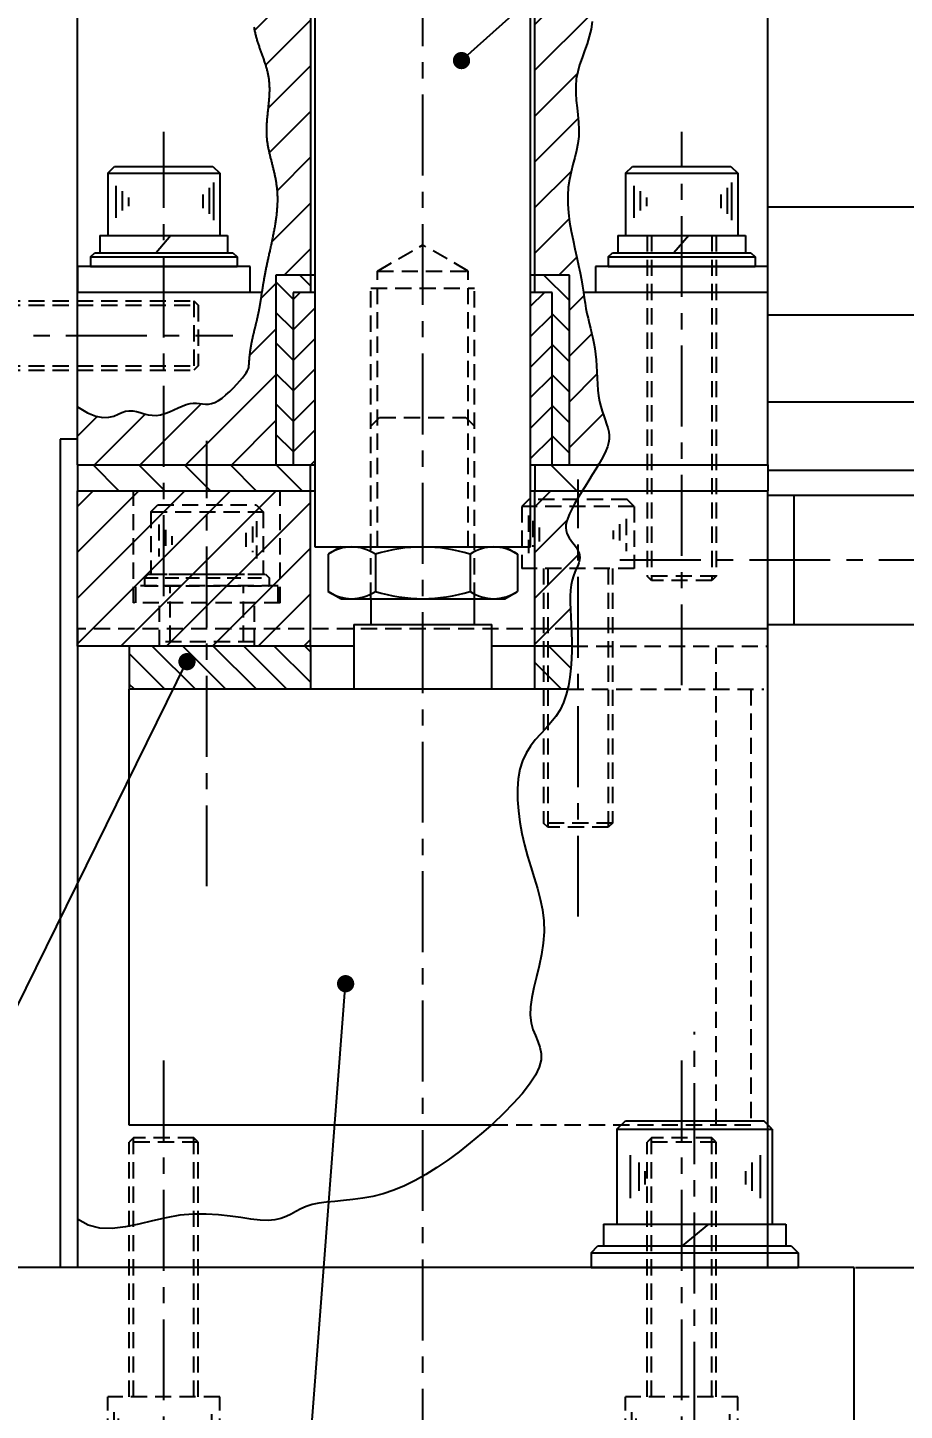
# Model space of a CAD drawing. Extents: x -13768 to 18086, y -10615 to 1188.
# Drawn here: x 332.4 to 433.9, y -848.3 to -688.1 of the extents above; entities that cross this region are included whole.
import ezdxf

# ---------------------------------------------------------------- set-up
doc = ezdxf.new("R2010")
doc.units = 0
doc.header["$LTSCALE"] = 7.5
doc.header["$MEASUREMENT"] = 0
doc.linetypes.add('CENTER', pattern=[2, 1.25, -0.25, 0.25, -0.25])
doc.linetypes.add('HIDDEN', pattern=[0.375, 0.25, -0.125])
doc.layers.get('0').update_dxf_attribs({"linetype": 'CONTINUOUS'})
doc.layers.get('DEFPOINTS').update_dxf_attribs({"linetype": 'CONTINUOUS'})
for name, color, linetype in [('CL', 1, 'CENTER'), ('CO', 3, 'CONTINUOUS'), ('CUPLA A SOLDAR', 5, 'CONTINUOUS'), ('FI', 1, 'CONTINUOUS'), ('OC', 1, 'HIDDEN'), ('POS', 3, 'CONTINUOUS'), ('RY', 5, 'CONTINUOUS')]:
    doc.layers.add(name, color=color, linetype=linetype)
doc.styles.add('ROMANS', font='ROMANS.SHX')
doc.dimstyles.new('2CON5', dxfattribs={"dimscale": 2.5, "dimtxt": 2.3, "dimasz": 2, "dimexe": 0.5, "dimexo": 0.0625, "dimgap": 0.5, "dimtad": 1, "dimdec": 4, "dimdsep": 46, "dimtxsty": 'ROMANS', "dimcen": -2, "dimclrt": 7, "dimadec": 0, "dimazin": 0, "dimtfac": 0.869565, "dimtdec": 4, "dimtmove": 0, "dimatfit": 3, "dimfxl": 1, "dimtolj": 1, "dimarcsym": 0})
pattern_1 = [(45, (-8760.4505, -2435.874), (-2.6516504, 2.6516504), [])]

# ---------------------------------------------------------------- blocks, each defined once
blk = doc.blocks.new('12125')
for p, q in [((-12, 1.7), (-11.2, 2.5)), ((-12, 1.7), (-12, 0)), ((-11.2, 2.5), (11.2, 2.5)), ((11.2, 2.5), (12, 1.7)), ((12, 1.7), (12, 0)), ((-12, 0), (12, 0))]:
    blk.add_line(p, q)
at = {"color": 1}
blk.add_line((-12, 1.7), (12, 1.7), dxfattribs=at)
blk = doc.blocks.new('12127')
for p, q in [((-10.55, 2.5), (10.55, 2.5)), ((-10.55, 2.5), (-10.55, 0)), ((1.61, 2.5), (-1.46, 0)), ((10.55, 2.5), (10.55, 0)), ((-10.55, 0), (10.55, 0))]:
    blk.add_line(p, q)
blk = doc.blocks.new('12912L')
for p, q in [((-9, 11), (-8, 12)), ((-8, 12), (8, 12)), ((9, 11), (8, 12)), ((-9, 11), (-9, 0)), ((9, 11), (9, 0)), ((-9, 0), (9, 0))]:
    blk.add_line(p, q)
at = {"color": 1}
for p, q in [((-9, 11), (9, 11)), ((-7.47, 8.01), (-7.47, 3.03)), ((-6.47, 7.16), (-6.47, 3.89)), ((6.61, 7.16), (6.61, 3.89)), ((7.61, 8.01), (7.61, 3.03)), ((-5.76, 6.16), (-5.76, 4.6)), ((5.9, 6.16), (5.9, 4.6))]:
    blk.add_line(p, q, dxfattribs=at)
blk = doc.blocks.new('08125')
for p, q in [((-8.5, 1.1), (-8, 1.6)), ((-8.5, 1.1), (-8.5, 0)), ((-8.5, 0), (8.5, 0)), ((-8, 1.6), (8, 1.6)), ((8, 1.6), (8.5, 1.1)), ((8.5, 1.1), (8.5, 0))]:
    blk.add_line(p, q)
at = {"color": 1}
blk.add_line((-8.5, 1.1), (8.5, 1.1), dxfattribs=at)
blk = doc.blocks.new('08912L')
for p, q in [((-6.5, 7.2), (-5.7, 8)), ((-6.5, 7.2), (-6.5, 0)), ((-5.7, 8), (5.7, 8)), ((5.7, 8), (6.5, 7.2)), ((6.5, 7.2), (6.5, 0)), ((-6.5, 0), (6.5, 0))]:
    blk.add_line(p, q)
at = {"color": 1}
for p, q in [((-6.5, 7.2), (6.5, 7.2)), ((-5.56, 5.75), (-5.56, 2.02)), ((-4.81, 5.13), (-4.81, 2.89)), ((5.26, 5.51), (5.26, 2.52)), ((5.76, 6.13), (5.76, 1.78)), ((-4.07, 4.39), (-4.07, 3.39)), ((4.52, 4.76), (4.52, 3.14))]:
    blk.add_line(p, q, dxfattribs=at)
blk = doc.blocks.new('08127')
for p, q in [((-7.4, 2), (7.4, 2)), ((-7.4, 2), (-7.4, 0)), ((0.81, 2), (-0.9, 0)), ((7.4, 2), (7.4, 0)), ((-7.4, 0), (7.4, 0))]:
    blk.add_line(p, q)
blk = doc.blocks.new('*D481')
at = {"layer": 'CO', "color": 0, "lineweight": -2}
for p, q in [((398.29, -625.74), (518.52, -625.74)), ((517.27, -826.74), (517.27, -630.74)), ((428.29, -831.74), (518.52, -831.74))]:
    blk.add_line(p, q, dxfattribs=at)
at = {"layer": 'CO', "color": 0}
for points in [[(516.44, -630.74), (518.1, -630.74), (517.27, -625.74)], [(516.44, -826.74), (518.1, -826.74), (517.27, -831.74)]]:
    blk.add_solid(points, dxfattribs=at)
at = {"layer": 'DEFPOINTS', "color": 0}
for p in [(398.13, -625.74), (517.27, -625.74), (428.13, -831.74)]:
    blk.add_point(p, dxfattribs=at)
at = {"layer": 'CO', "color": 7, "insert": (513.15, -728.74), "char_height": 5.75, "attachment_point": 5, "rotation": 90, "style": 'ROMANS'}
blk.add_mtext('\\A1;206', dxfattribs=at)

msp = doc.modelspace()

# ---------------------------------------------------------------- hatches: boundary and pattern name
at = {"layer": 'CUPLA A SOLDAR'}
h = msp.add_hatch(dxfattribs=at)
h.set_pattern_fill('ANSI31', color=256, scale=5, style=0)
h.set_pattern_definition([(45, (-11811.8587, -5375.2179), (-0.441941738, 0.441941738), [])])
edge = h.paths.add_edge_path(flags=0)
edge.add_line((482.53414, -739.34488), (481.53414, -731.34488))
edge.add_line((481.53414, -731.34488), (481.53414, -721.34488))
edge.add_arc((461.53414, -721.34488), 20, 0, 42.2685844)
edge.add_arc((276.53414, -889.4966), 270, 42.2685844, 49.235449)
edge.add_spline(control_points=[(452.83121, -684.99882), (452.73627, -684.91688), (452.64382, -684.83196), (452.55416, -684.74426), (452.46485, -684.65691), (452.37823, -684.56673), (452.29454, -684.47399), (452.12948, -684.29108), (451.97537, -684.09765), (451.83405, -683.89583)], knot_values=[0, 0, 0, 0, 0.000376239, 0.000376239, 0.000376239, 0.000751006, 0.000751006, 0.000751006, 0.001491177, 0.001491177, 0.001491177, 0.001491177], weights=[1, 1, 1, 1, 1, 1, 1, 1, 1, 1], degree=3, periodic=0)
edge.add_line((451.83405, -683.89583), (413.71716, -629.45907))
edge.add_arc((403.88734, -636.34199), 12, 35, 90)
edge.add_line((403.88734, -624.34199), (388.33414, -624.34199))
edge.add_line((388.33414, -624.34199), (388.33414, -625.74199))
edge.add_line((388.33414, -625.74199), (403.88734, -625.74199))
edge.add_arc((403.88734, -636.34199), 10.6, 35, 90, ccw=False)
edge.add_line((412.57035, -630.26208), (450.68733, -684.69877))
edge.add_spline(control_points=[(450.68733, -684.69877), (450.77595, -684.82554), (450.86869, -684.94952), (450.96518, -685.07042), (451.06129, -685.19084), (451.16121, -685.30832), (451.26465, -685.4225), (451.46866, -685.6477), (451.68697, -685.86072), (451.91712, -686.05913)], knot_values=[0, 0, 0, 0, 0.000464037, 0.000464037, 0.000464037, 0.000926256, 0.000926256, 0.000926256, 0.001839132, 0.001839132, 0.001839132, 0.001839132], weights=[1, 1, 1, 1, 1, 1, 1, 1, 1, 1], degree=3, periodic=0)
edge.add_arc((276.53414, -889.4966), 268.6, 42.2685844, 49.2354502, ccw=False)
edge.add_arc((461.53414, -721.34488), 18.6, 0, 42.2685844, ccw=False)
edge.add_line((480.13414, -721.34488), (480.13414, -731.43204))
edge.add_line((480.13414, -731.43204), (481.12325, -739.34488))
edge.add_line((481.12325, -739.34488), (482.53414, -739.34488))
at = {"layer": 'RY'}
h = msp.add_hatch(dxfattribs=at)
h.set_pattern_fill('ANSI31', color=256, scale=30, style=0)
h.set_pattern_definition(pattern_1)
h.paths.add_polyline_path([(360.23751, -697.55056), (360.20339, -697.8657), (360.19218, -697.97069), (360.18111, -698.07566), (360.17024, -698.18058), (360.15961, -698.28547), (360.14927, -698.3903), (360.13925, -698.49507), (360.12959, -698.59979), (360.12036, -698.70444), (360.11158, -698.80901), (360.1033, -698.91351), (360.09557, -699.01793), (360.08842, -699.12225), (360.08191, -699.22648), (360.07608, -699.33062), (360.07097, -699.43464), (360.06662, -699.53856), (360.06307, -699.64236), (360.06038, -699.74603), (360.05859, -699.84958), (360.05773, -699.953), (360.05784, -700.05628), (360.05894, -700.15942), (360.06108, -700.26243), (360.06427, -700.36529), (360.06855, -700.46801), (360.07394, -700.57058), (360.08048, -700.67301), (360.08819, -700.77528), (360.09704, -700.87742), (360.10702, -700.97943), (360.11808, -701.08133), (360.13022, -701.18312), (360.14339, -701.28482), (360.15757, -701.38644), (360.17273, -701.48799), (360.18884, -701.58948), (360.20587, -701.69093), (360.22378, -701.79235), (360.24251, -701.89376), (360.26203, -701.99517), (360.28229, -702.0966), (360.30327, -702.19806), (360.3249, -702.29957), (360.34716, -702.40114), (360.37, -702.50279), (360.39337, -702.60453), (360.41725, -702.70638), (360.44158, -702.80835), (360.46632, -702.91046), (360.49143, -703.01272), (360.51687, -703.11515), (360.5426, -703.21776), (360.56858, -703.32056), (360.59476, -703.42358), (360.62111, -703.52683), (360.80241, -704.23581), (360.95538, -704.86929), (361.09303, -705.51326), (361.19805, -706.12044), (361.27249, -706.69211), (361.32044, -707.28264), (361.33766, -707.88336), (361.32437, -708.50812), (361.28279, -709.14592), (361.21628, -709.79486), (361.13695, -710.38793), (361.05543, -710.91406), (360.96445, -711.43999), (360.86595, -711.96366), (360.76192, -712.48276), (360.65452, -712.99426), (360.5466, -713.49189), (360.45216, -713.91925), (360.38917, -714.20272), (360.30839, -714.56656), (360.28192, -714.68622), (360.25573, -714.80503), (360.22983, -714.92296), (360.20427, -715.03999), (360.17904, -715.15609), (360.15419, -715.27125), (360.12973, -715.38544), (360.10568, -715.49865), (360.08207, -715.61084), (360.05892, -715.722), (360.03622, -715.83214), (360.01397, -715.94126), (359.99217, -716.04937), (359.97081, -716.15648), (359.94988, -716.26259), (359.92938, -716.36771), (359.90931, -716.47185), (359.88965, -716.57501), (359.87041, -716.67722), (359.85156, -716.77848), (359.8331, -716.87881), (359.815, -716.97822), (359.79728, -717.07673), (359.7799, -717.17436), (359.76285, -717.27111), (359.74614, -717.367), (359.72973, -717.46205), (359.71363, -717.55628), (359.69782, -717.64969), (359.68229, -717.7423), (359.66703, -717.83412), (359.65201, -717.92518), (359.63725, -718.01548), (359.62271, -718.10503), (359.60839, -718.19387), (359.59428, -718.28199), (359.58037, -718.36941), (359.56663, -718.45615), (359.55307, -718.54222), (359.53967, -718.62764), (359.52642, -718.71242), (359.51331, -718.79658), (359.46197, -719.12726), (359.36938, -719.72374), (359.25778, -720.40117), (359.1464, -721.0035), (359.03091, -721.55274), (358.91026, -722.07104), (358.80828, -722.48834), (358.72899, -722.80879), (358.71142, -722.87981), (358.69386, -722.95092), (358.6763, -723.02212), (358.65876, -723.09344), (358.64126, -723.16486), (358.62379, -723.23641), (358.60637, -723.3081), (358.58902, -723.37993), (358.57173, -723.45192), (358.55453, -723.52408), (358.53741, -723.59641), (358.5204, -723.66893), (358.50349, -723.74164), (358.48671, -723.81456), (358.47006, -723.8877), (358.45355, -723.96106), (358.43719, -724.03466), (358.42099, -724.1085), (358.40496, -724.18261), (358.38912, -724.25698), (358.37346, -724.33162), (358.35801, -724.40656), (358.34277, -724.48179), (358.32775, -724.55733), (358.31296, -724.63318), (358.29842, -724.70936), (358.28412, -724.78589), (358.27009, -724.86275), (358.25633, -724.93998), (358.24286, -725.01757), (358.22967, -725.09554), (358.21679, -725.1739), (358.20422, -725.25266), (358.19198, -725.33182), (358.18006, -725.4114), (358.16847, -725.4914), (358.15722, -725.57183), (358.14632, -725.65269), (358.13576, -725.734), (358.12556, -725.81575), (358.11572, -725.89795), (358.10623, -725.98061), (358.0971, -726.06372), (358.0883, -726.14728), (358.07982, -726.23127), (358.07165, -726.3157), (358.06377, -726.40054), (358.05616, -726.48579), (358.04881, -726.57146), (358.04172, -726.65751), (358.03484, -726.74395), (358.02818, -726.83077), (358.0217, -726.91795), (358.0154, -727.00548), (358.00924, -727.09335), (358.00321, -727.18155), (357.97964, -727.53385), (357.74823, -727.96433), (357.38921, -728.46171), (356.77286, -729.19657), (355.97407, -730.04393), (355.09083, -730.84759), (354.22702, -731.44692), (353.50089, -731.69413), (352.87517, -731.69153), (352.28478, -731.61157), (351.93649, -731.57658), (351.5689, -731.57429), (351.17319, -731.62664), (350.74316, -731.74845), (350.28296, -731.92605), (349.79933, -732.13863), (348.93158, -732.53193), (348.13414, -732.83125), (348.13414, -738.74199), (361.13414, -738.74199), (361.13414, -716.74199), (365.13414, -716.74199), (365.13414, -673.74199), (361.13414, -673.74199), (361.13414, -651.74199), (360.63414, -651.74199), (360.63414, -648.74198), (354.27573, -648.74198), (354.14785, -649.71577), (354.048, -650.56225), (353.97278, -651.29624), (353.91881, -651.9326), (353.8827, -652.48615), (353.86104, -652.97173), (353.85045, -653.40417), (353.84754, -653.79832), (353.84945, -654.16695), (353.85542, -654.51461), (353.86527, -654.84379), (353.87877, -655.15701), (353.89571, -655.45674), (353.91589, -655.7455), (353.9391, -656.02576), (353.96513, -656.30004), (353.99378, -656.57041), (354.02492, -656.83732), (354.05844, -657.10079), (354.0942, -657.36085), (354.13209, -657.61753), (354.172, -657.87086), (354.2138, -658.12087), (354.25738, -658.36758), (354.30261, -658.61103), (354.34938, -658.85124), (354.39757, -659.08825), (354.44705, -659.32207), (354.49772, -659.55274), (354.54944, -659.78029), (354.60211, -660.00474), (354.6556, -660.22613), (354.70979, -660.44448), (354.76456, -660.65982), (354.8198, -660.87218), (354.87539, -661.08158), (354.9312, -661.28807), (354.98712, -661.49166), (355.04302, -661.69238), (355.0988, -661.89027), (355.15432, -662.08534), (355.20948, -662.27764), (355.26415, -662.46718), (355.31821, -662.654), (355.5155, -663.33512), (355.7018, -663.9998), (355.8655, -664.62975), (356.00085, -665.22478), (356.10974, -665.79587), (356.20109, -666.3963), (356.26779, -667.02531), (356.30613, -667.6142), (356.32361, -668.16623), (356.32777, -668.67062), (356.32574, -669.40034), (356.32569, -669.4372), (356.32573, -669.53698), (356.32603, -669.63631), (356.32664, -669.73526), (356.32761, -669.83386), (356.329, -669.93217), (356.33089, -670.03023), (356.33332, -670.12809), (356.33637, -670.2258), (356.34008, -670.32341), (356.34451, -670.42096), (356.34974, -670.5185), (356.35581, -670.61608), (356.36279, -670.71376), (356.37074, -670.81156), (356.37972, -670.90956), (356.38979, -671.00778), (356.401, -671.10628), (356.41342, -671.20511), (356.42709, -671.3043), (356.44205, -671.4039), (356.45834, -671.50394), (356.476, -671.60446), (356.49507, -671.7055), (356.5156, -671.8071), (356.53761, -671.90929), (356.56115, -672.01211), (356.58619, -672.11556), (356.61269, -672.21964), (356.64061, -672.32436), (356.66991, -672.42971), (356.70057, -672.53568), (356.73254, -672.64229), (356.76578, -672.74953), (356.80026, -672.8574), (356.83593, -672.96589), (356.87272, -673.07499), (356.91058, -673.18469), (356.94945, -673.29497), (356.98928, -673.40584), (357.03001, -673.51728), (357.07159, -673.62928), (357.11396, -673.74183), (357.15706, -673.85492), (357.20083, -673.96853), (357.24523, -674.08267), (357.29018, -674.19732), (357.33565, -674.31247), (357.38157, -674.4281), (357.42788, -674.54422), (357.47453, -674.66081), (357.52146, -674.77785), (357.77201, -675.40209), (358.00529, -675.99738), (358.22932, -676.59882), (358.4398, -677.21253), (358.62852, -677.83426), (358.78768, -678.46032), (358.91099, -679.09121), (358.99206, -679.71583), (359.0323, -680.35087), (359.03525, -680.98336), (359.00744, -681.61606), (358.95607, -682.2441), (358.89417, -682.8122), (358.83483, -683.29467), (358.78928, -683.64488), (358.77302, -683.7692), (358.72449, -684.14068), (358.70857, -684.26398), (358.69289, -684.38701), (358.67748, -684.50975), (358.66242, -684.6322), (358.64775, -684.75434), (358.63353, -684.87617), (358.61982, -684.99768), (358.60668, -685.11886), (358.59416, -685.2397), (358.58231, -685.36018), (358.57119, -685.48032), (358.56087, -685.60008), (358.55139, -685.71947), (358.54281, -685.83847), (358.53519, -685.95708), (358.52859, -686.07528), (358.52306, -686.19307), (358.51865, -686.31044), (358.51543, -686.42738), (358.51344, -686.54388), (358.51273, -686.65994), (358.51334, -686.77554), (358.51531, -686.89069), (358.51867, -687.00537), (358.52346, -687.11959), (358.52972, -687.23333), (358.53749, -687.34659), (358.5468, -687.45937), (358.55762, -687.57167), (358.56993, -687.6835), (358.58369, -687.79486), (358.59887, -687.90577), (358.61543, -688.01623), (358.63335, -688.12625), (358.65259, -688.23584), (358.67312, -688.345), (358.69489, -688.45374), (358.71785, -688.56208), (358.74195, -688.67003), (358.76713, -688.77759), (358.79336, -688.88478), (358.82058, -688.99161), (358.84873, -689.09809), (358.87778, -689.20423), (358.90767, -689.31004), (358.93834, -689.41554), (358.96976, -689.52072), (359.00186, -689.62561), (359.03461, -689.73021), (359.06794, -689.83454), (359.10181, -689.9386), (359.13618, -690.04241), (359.17098, -690.14598), (359.20617, -690.24931), (359.2417, -690.35243), (359.27752, -690.45533), (359.31358, -690.55803), (359.34983, -690.66055), (359.38622, -690.76288), (359.4227, -690.86505), (359.45922, -690.96706), (359.67434, -691.56733), (359.87724, -692.15978), (360.06079, -692.7555), (360.21351, -693.3549), (360.32514, -693.9586), (360.38903, -694.56537), (360.40939, -695.18054), (360.39494, -695.75514), (360.36294, -696.27366), (360.31789, -696.78729), (360.2706, -697.24513)])
h.paths.add_polyline_path([(391.13414, -716.74199), (395.13414, -716.74199), (395.13414, -738.74199), (398.48076, -738.74199), (398.53361, -738.655), (398.85167, -738.10599), (399.12613, -737.59187), (399.35381, -737.10652), (399.53154, -736.64378), (399.65615, -736.19754), (399.72444, -735.76166), (399.73326, -735.33001), (399.68203, -734.8966), (399.58064, -734.45613), (399.4416, -734.00343), (399.27742, -733.53335), (398.97116, -732.6801), (398.75906, -731.9672), (398.61935, -731.37599), (398.51362, -730.74402), (398.43736, -730.07817), (398.38268, -729.38776), (398.34169, -728.68209), (398.30646, -727.97048), (398.26912, -727.26223), (398.22174, -726.56665), (398.15645, -725.89304), (398.0675, -725.24831), (397.9579, -724.62969), (397.83281, -724.03203), (397.69741, -723.45015), (397.55685, -722.8789), (397.31932, -721.92255), (397.15601, -721.17724), (397.0447, -720.59644), (396.94285, -719.99814), (396.84441, -719.37484), (396.74331, -718.71908), (396.6335, -718.02338), (396.5089, -717.28026), (396.36346, -716.48224), (396.19111, -715.62186), (395.98933, -714.69537), (395.76974, -713.71402), (395.54751, -712.69281), (395.33779, -711.64671), (395.15575, -710.59072), (395.01654, -709.53984), (394.93534, -708.50904), (394.9273, -707.51331), (395.0015, -706.56388), (395.14267, -705.65682), (395.32946, -704.78448), (395.54052, -703.93917), (395.75448, -703.1132), (395.95001, -702.29891), (396.10574, -701.4886), (396.20033, -700.67461), (396.21971, -699.851), (396.179, -699.01887), (396.10059, -698.18106), (396.00688, -697.3404), (395.9203, -696.49975), (395.86322, -695.66193), (395.85807, -694.8298), (395.92723, -694.00619), (396.08512, -693.19256), (396.31412, -692.38477), (396.58862, -691.57732), (396.88301, -690.76467), (397.17169, -689.94131), (397.42904, -689.10172), (397.62945, -688.24038), (397.74731, -687.35177), (397.76608, -686.43207), (397.70551, -685.48423), (397.59442, -684.51289), (397.46162, -683.5227), (397.33593, -682.5183), (397.24617, -681.50433), (397.22116, -680.48545), (397.28972, -679.46629), (397.47105, -678.45158), (397.74596, -677.44639), (398.08563, -676.45583), (398.46125, -675.48506), (398.84401, -674.53921), (399.2051, -673.62341), (399.51571, -672.74281), (399.74703, -671.90254), (399.88017, -671.10279), (399.93597, -670.324), (399.94518, -669.54165), (399.93857, -668.73125), (399.9469, -667.86828), (400.00092, -666.92822), (400.1314, -665.88658), (400.36908, -664.71884), (400.72946, -663.40214), (401.16682, -661.92023), (401.62018, -660.25853), (402.02856, -658.40242), (402.33097, -656.33731), (402.46643, -654.0486), (402.37396, -651.52169), (401.99255, -648.74198), (395.63414, -648.74198), (395.63414, -650.24198), (395.63414, -651.74199), (395.13414, -651.74199), (395.13414, -673.74199), (391.13414, -673.74199)])
h = msp.add_hatch(dxfattribs=at)
h.set_pattern_fill('ANSI31', color=256, scale=20, style=0)
h.set_pattern_definition([(45, (11332.0533, -12816.4558), (-1.76776695, 1.76776695), [])])
h.paths.add_polyline_path([(390.63414, -671.74199), (393.13414, -671.74199), (393.13414, -651.74199), (390.63414, -651.74199)])
h.paths.add_polyline_path([(365.63414, -651.74199), (363.13414, -651.74199), (363.13414, -671.74199), (365.63414, -671.74199)])
h.paths.add_polyline_path([(393.13414, -718.74199), (390.63414, -718.74199), (390.63414, -738.74199), (393.13414, -738.74199)])
h.paths.add_polyline_path([(363.13414, -738.74199), (365.63414, -738.74199), (365.63414, -718.74199), (363.13414, -718.74199)])
h = msp.add_hatch(dxfattribs=at)
h.set_pattern_fill('ANSI31', color=256, scale=20, angle=90, style=0)
h.set_pattern_definition([(135, (10439.8476, -12270.557), (-1.76776695, -1.76776695), [])])
h.paths.add_polyline_path([(363.13414, -718.74199), (365.13414, -718.74199), (365.13414, -716.74199), (361.13414, -716.74199), (361.13414, -738.74199), (363.13414, -738.74199)])
h.paths.add_polyline_path([(395.13414, -727.74199), (393.13414, -727.74199), (393.13414, -738.74199), (395.13414, -738.74199)])
h.paths.add_polyline_path([(395.13414, -727.74199), (395.13414, -726.99199), (393.13414, -726.99199), (393.13414, -727.74199)])
h.paths.add_polyline_path([(395.13414, -723.74199), (393.13414, -723.74199), (393.13414, -726.99199), (395.13414, -726.99199)])
h.paths.add_polyline_path([(395.13414, -720.49199), (393.13414, -720.49199), (393.13414, -723.74199), (395.13414, -723.74199)])
h.paths.add_polyline_path([(393.13414, -719.74199), (393.13414, -720.49199), (395.13414, -720.49199), (395.13414, -719.74199)])
h.paths.add_polyline_path([(395.13414, -716.74199), (391.13414, -716.74199), (391.13414, -718.74199), (393.13414, -718.74199), (393.13414, -719.74199), (395.13414, -719.74199)])
h = msp.add_hatch(dxfattribs=at)
h.set_pattern_fill('ANSI31', color=256, scale=30, style=0)
h.set_pattern_definition(pattern_1)
h.paths.add_polyline_path([(343.29179, -732.66871), (342.4809, -733.04476), (341.77274, -733.21633), (341.08999, -733.23735), (340.27399, -733.08286), (339.29772, -732.69601), (338.13414, -732.01996), (338.13414, -738.74199), (348.13414, -738.74199), (348.13414, -732.81827), (347.48816, -733.00134), (346.78182, -732.9915), (346.31296, -732.91976), (345.85735, -732.80784), (345.4131, -732.68055), (344.97832, -732.56272), (344.55111, -732.47916), (344.12957, -732.45469), (343.71183, -732.51414)])
h = msp.add_hatch(dxfattribs=at)
h.set_pattern_fill('ANSI31', color=256, scale=30, angle=90, style=0)
h.set_pattern_definition([(135, (-8760.4505, -2435.874), (-2.6516504, -2.6516504), [])])
h.paths.add_polyline_path([(396.62091, -741.74199), (396.93645, -741.22936), (397.36369, -740.54508), (397.78116, -739.87877), (398.17513, -739.24503), (398.48076, -738.74199), (391.13414, -738.74199), (391.13414, -741.74199)])
h.paths.add_polyline_path([(365.13414, -741.74199), (365.13414, -738.74199), (353.13414, -738.74199), (353.13414, -741.74199)])
h.paths.add_polyline_path([(348.13414, -738.74199), (348.13414, -741.74199), (353.13414, -741.74199), (353.13414, -738.74199)])
h.paths.add_polyline_path([(348.13414, -741.74199), (348.13414, -738.74199), (338.13414, -738.74199), (338.13414, -741.74199)])
h = msp.add_hatch(dxfattribs=at)
h.set_pattern_fill('ANSI31', color=256, scale=30, style=0)
h.set_pattern_definition([(45, (-8237.8642, -2435.874), (-2.6516504, 2.6516504), [])])
h.paths.add_polyline_path([(365.13414, -741.74199), (338.13414, -741.74199), (338.13414, -759.74199), (365.13414, -759.74199)])
h.paths.add_polyline_path([(394.71449, -746.04481), (394.7294, -745.70724), (394.80079, -745.32846), (394.93405, -744.89901), (395.13458, -744.40942), (395.40458, -743.85423), (395.73351, -743.24404), (396.10762, -742.59343), (396.61812, -741.74199), (391.13414, -741.74199), (391.13414, -759.74199), (395.39869, -759.74199), (395.39722, -759.17622), (395.37181, -758.18801), (395.33268, -757.24129), (395.28893, -756.33995), (395.24962, -755.48786), (395.22383, -754.68892), (395.22064, -753.94699), (395.24913, -753.26597), (395.31838, -752.64973), (395.43339, -752.10013), (395.5829, -751.61084), (395.75158, -751.1735), (395.92409, -750.77976), (396.0851, -750.42126), (396.21927, -750.08963), (396.31128, -749.77653), (396.34578, -749.4736), (396.31213, -749.17395), (396.21844, -748.87665), (396.07749, -748.58224), (395.90209, -748.29125), (395.70501, -748.00423), (395.49907, -747.72172), (395.16443, -747.26214), (394.95467, -746.90496), (394.83252, -746.63421), (394.75066, -746.35064)])
h = msp.add_hatch(dxfattribs=at)
h.set_pattern_fill('ANSI31', color=256, scale=20, angle=90, style=0)
h.set_pattern_definition([(135, (-8760.4505, -2435.8742), (-1.76776695, -1.76776695), [])])
h.paths.add_polyline_path([(353.13414, -759.74199), (344.13414, -759.74199), (344.13414, -764.74199), (353.13414, -764.74199)])
h.paths.add_polyline_path([(365.13414, -764.74199), (365.13414, -759.74199), (353.13414, -759.74199), (353.13414, -764.74199)])
h.paths.add_polyline_path([(391.13414, -759.74199), (391.13414, -764.74199), (394.91108, -764.74199), (395.00611, -764.36041), (395.18287, -763.34173), (395.30153, -762.29841), (395.37093, -761.24601), (395.39988, -760.2001), (395.39869, -759.74199)])

# ---------------------------------------------------------------- linework, layer by layer
for p, q in [((365.63414, -629.24199), (365.63414, -748.24199)), ((390.63414, -748.24199), (390.63414, -629.24199)), ((338.13414, -718.74199), (338.13414, -672.47018)), ((365.13414, -671.74199), (365.13414, -718.74199)), ((391.13414, -718.74199), (391.13414, -671.74199)), ((418.13414, -718.74199), (418.13414, -672.47018)), ((338.13414, -715.74199), (338.13414, -718.74199)), ((351.78905, -715.74199), (338.13414, -715.74199)), ((358.13414, -715.74199), (351.78905, -715.74199)), ((358.13414, -718.74199), (358.13414, -715.74199)), ((398.13414, -715.74199), (398.13414, -718.74199)), ((411.78905, -715.74199), (398.13414, -715.74199)), ((418.13414, -715.74199), (411.78905, -715.74199)), ((418.13414, -718.74199), (418.13414, -715.74199)), ((361.13414, -716.74199), (361.13414, -738.74199)), ((365.63414, -716.74199), (361.13414, -716.74199)), ((395.13414, -716.74199), (390.63414, -716.74199)), ((395.13414, -738.74199), (395.13414, -716.74199)), ((338.13414, -738.74199), (338.13414, -718.74199)), ((359.52144, -718.74199), (338.13414, -718.74199)), ((363.13414, -718.74199), (363.13414, -738.74199)), ((365.63414, -718.74199), (363.13414, -718.74199)), ((365.63414, -718.74199), (365.63414, -738.74199)), ((390.63414, -738.74199), (390.63414, -718.74199)), ((393.13414, -718.74199), (390.63414, -718.74199)), ((393.13414, -738.74199), (393.13414, -718.74199)), ((418.13414, -718.74199), (396.74685, -718.74199)), ((418.13414, -738.74199), (418.13414, -718.74199)), ((338.13414, -735.74199), (336.13414, -735.74199)), ((336.13414, -735.74199), (336.13414, -831.74199)), ((338.13414, -738.74199), (338.13414, -741.74199)), ((338.13414, -738.74199), (365.63414, -738.74199)), ((365.13414, -741.74199), (365.13414, -738.74199)), ((390.63414, -738.74199), (418.13414, -738.74199)), ((391.13414, -738.74199), (391.13414, -741.74199)), ((418.13414, -738.74199), (418.13414, -741.74199)), ((338.13414, -741.74199), (365.63414, -741.74199)), ((338.13414, -759.74199), (338.13414, -741.74199)), ((365.13414, -759.74199), (365.13414, -741.74199)), ((390.63414, -741.74199), (418.13414, -741.74199)), ((391.13414, -759.74199), (391.13414, -741.74199)), ((418.13414, -757.74199), (418.13414, -741.74199)), ((418.13414, -742.24199), (421.13414, -742.24199)), ((421.13414, -742.24199), (421.13414, -757.24199)), ((421.13414, -742.24199), (436.13414, -742.24199)), ((365.63414, -748.24199), (390.63414, -748.24199)), ((368.63414, -748.24199), (367.16449, -749.0905)), ((368.63414, -748.24199), (372.64931, -748.24199)), ((372.64931, -748.24199), (383.61897, -748.24199)), ((383.61897, -748.24199), (387.63414, -748.24199)), ((387.63414, -748.24199), (389.1038, -749.0905)), ((367.16449, -749.0905), (367.16449, -753.39348)), ((372.64931, -749.0905), (372.64931, -753.39348)), ((383.61897, -749.0905), (383.61897, -753.39348)), ((389.1038, -749.0905), (389.1038, -753.39348)), ((368.63414, -754.24199), (367.16449, -753.39348)), ((368.63414, -754.24199), (372.64931, -754.24199)), ((372.13414, -754.24199), (372.13414, -757.24199)), ((372.64931, -754.24199), (383.61897, -754.24199)), ((383.61897, -754.24199), (387.63414, -754.24199)), ((384.13414, -757.24199), (384.13414, -754.24199)), ((387.63414, -754.24199), (389.1038, -753.39348)), ((338.13414, -757.74199), (338.13414, -831.74199)), ((370.13414, -757.24199), (370.13414, -764.74199)), ((370.13414, -757.24199), (386.13414, -757.24199)), ((386.13414, -764.74199), (386.13414, -757.24199)), ((418.13414, -757.74199), (395.35337, -757.74199)), ((418.13414, -757.24199), (421.13414, -757.24199)), ((418.13414, -831.74199), (418.13414, -757.74199)), ((421.13414, -757.24199), (436.13414, -757.24199)), ((370.13414, -759.74199), (338.13414, -759.74199)), ((344.13414, -759.74199), (344.13414, -764.74199)), ((365.13414, -759.74199), (365.13414, -764.74199)), ((395.39869, -759.74199), (386.13414, -759.74199)), ((391.13414, -764.74199), (391.13414, -759.74199)), ((344.13414, -815.24199), (344.13414, -764.74199)), ((394.91108, -764.74199), (344.13414, -764.74199)), ((386.06703, -815.24199), (344.13414, -815.24199)), ((428.13414, -831.74199), (188.13414, -831.74199)), ((428.13414, -855.74199), (428.13414, -831.74199))]:
    msp.add_line(p, q)
for centre, radius, start, end in [((369.9069, -753.09805), 4.85606, 55.6157525, 124.3842475), ((378.13414, -766.39348), 18.15149, 72.4120462, 107.5879538), ((386.36138, -753.09805), 4.85606, 55.6157525, 124.3842475), ((369.9069, -749.38593), 4.85606, 235.6157525, 304.3842475), ((378.13414, -736.0905), 18.15149, 252.4120462, 287.5879538), ((386.36138, -749.38593), 4.85606, 235.6157525, 304.3842475)]:
    msp.add_arc(centre, radius, start, end)
at = {"layer": 'CL'}
for p, q in [((378.13414, -930.19915), (378.13414, -598.17606)), ((348.13414, -753.95584), (348.13414, -700.13985)), ((408.13414, -764.27782), (408.13414, -700.13985)), ((291.80332, -723.74199), (356.11897, -723.74199)), ((353.13414, -787.57688), (353.13414, -735.95291)), ((396.13414, -791.08305), (396.13414, -740.41281)), ((400.97884, -749.74199), (453.24676, -749.74199)), ((409.63414, -894.76065), (409.63414, -804.43025)), ((348.13414, -862.14355), (348.13414, -806.3221)), ((408.13414, -862.14355), (408.13414, -806.3221))]:
    msp.add_line(p, q, dxfattribs=at)
at = {"layer": 'CUPLA A SOLDAR'}
for p, q in [((418.13414, -708.83439), (475.29814, -708.83439)), ((418.13414, -721.34488), (480.13414, -721.34488)), ((418.13414, -731.43204), (467.17695, -731.43204)), ((418.13414, -739.34488), (467.03414, -739.34488))]:
    msp.add_line(p, q, dxfattribs=at)
at = {"layer": 'FI'}
for points in [[(397.74731, -687.35177), (397.62945, -688.24038), (397.42904, -689.10172), (397.17169, -689.94131), (396.88301, -690.76467), (396.58862, -691.57732), (396.31412, -692.38477), (396.08512, -693.19256), (395.92723, -694.00619), (395.85807, -694.8298), (395.86322, -695.66193), (395.9203, -696.49975), (396.00688, -697.3404), (396.10059, -698.18106), (396.179, -699.01887), (396.21971, -699.851), (396.20033, -700.67461), (396.10574, -701.4886), (395.95001, -702.29891), (395.75448, -703.1132), (395.54052, -703.93917), (395.32946, -704.78448), (395.14267, -705.65682), (395.0015, -706.56388), (394.9273, -707.51331), (394.93534, -708.50904), (395.01654, -709.53984), (395.15575, -710.59072), (395.33779, -711.64671), (395.54751, -712.69281), (395.76974, -713.71402), (395.98933, -714.69537), (396.19111, -715.62186), (396.36346, -716.48224), (396.5089, -717.28026), (396.6335, -718.02338), (396.74331, -718.71908), (396.84441, -719.37484), (396.94285, -719.99814), (397.0447, -720.59644), (397.15601, -721.17724), (397.28099, -721.74761), (397.41632, -722.31311), (397.55685, -722.8789), (397.69741, -723.45015), (397.83281, -724.03203), (397.9579, -724.62969), (398.0675, -725.24831), (398.15645, -725.89304), (398.22174, -726.56665), (398.26912, -727.26223), (398.30646, -727.97048), (398.34169, -728.68209), (398.38268, -729.38776), (398.43736, -730.07817), (398.51362, -730.74402), (398.61935, -731.37599), (398.75906, -731.9672), (398.92365, -732.52039), (399.1006, -733.04072), (399.27742, -733.53335), (399.4416, -734.00343), (399.58064, -734.45613), (399.68203, -734.8966), (399.73326, -735.33001), (399.72444, -735.76166), (399.65615, -736.19754), (399.53154, -736.64378), (399.35381, -737.10652), (399.12613, -737.59187), (398.85167, -738.10599), (398.53361, -738.655), (398.17513, -739.24503), (397.78116, -739.87877), (397.36369, -740.54508), (396.93645, -741.22936), (396.51318, -741.917), (396.10762, -742.59343), (395.73351, -743.24404), (395.40458, -743.85423), (395.13458, -744.40942), (394.93405, -744.89901), (394.80079, -745.32846), (394.7294, -745.70724), (394.71449, -746.04481), (394.75066, -746.35064), (394.83252, -746.63421), (394.95467, -746.90496), (395.11172, -747.17238), (395.29704, -747.44426), (395.49907, -747.72172), (395.70501, -748.00423), (395.90209, -748.29125), (396.07749, -748.58224), (396.21844, -748.87665), (396.31213, -749.17395), (396.34578, -749.4736), (396.31128, -749.77653), (396.21927, -750.08963), (396.0851, -750.42126), (395.92409, -750.77976), (395.75158, -751.1735), (395.5829, -751.61084), (395.43339, -752.10013), (395.31838, -752.64973), (395.24913, -753.26597), (395.22064, -753.94699), (395.22383, -754.68892), (395.24962, -755.48786), (395.28893, -756.33995), (395.33268, -757.24129), (395.37181, -758.18801), (395.39722, -759.17622), (395.39988, -760.2001), (395.37093, -761.24601), (395.30153, -762.29841), (395.18287, -763.34173), (395.00611, -764.36041), (394.76243, -765.33887), (394.443, -766.26157), (394.039, -767.11293), (393.54745, -767.88428), (392.98875, -768.59454), (392.38917, -769.26951), (391.77496, -769.93498), (391.17238, -770.61676), (390.6077, -771.34065), (390.10716, -772.13245), (389.69704, -773.01797), (389.39792, -774.0156), (389.20779, -775.1141), (389.11897, -776.29486), (389.12379, -777.53922), (389.21456, -778.82856), (389.38361, -780.14425), (389.62326, -781.46764), (389.92584, -782.7801), (390.28074, -784.0673), (390.66571, -785.33212), (391.05558, -786.58177), (391.42515, -787.82342), (391.74926, -789.06427), (392.00273, -790.31151), (392.16037, -791.57232), (392.19702, -792.85391), (392.09815, -794.15916), (391.89186, -795.4738), (391.61692, -796.77926), (391.3121, -798.05697), (391.01616, -799.28837), (390.76786, -800.45489), (390.60597, -801.53795), (390.56925, -802.51899), (390.68124, -803.38738), (390.90462, -804.1643), (391.18682, -804.87887), (391.47529, -805.56019), (391.71747, -806.23739), (391.86082, -806.93959), (391.85278, -807.69588), (391.6408, -808.53541), (391.18666, -809.47864), (390.50957, -810.51155), (389.64305, -811.61147), (388.62067, -812.75573), (387.47596, -813.92168), (386.24245, -815.08663), (384.9537, -816.22794), (383.64325, -817.32293), (382.33908, -818.3519), (381.047, -819.30696), (379.76725, -820.18318), (378.50008, -820.97564), (377.24573, -821.67941), (376.00446, -822.28957), (374.7765, -822.80117), (373.56211, -823.20931), (372.36338, -823.51357), (371.18981, -823.7316), (370.05274, -823.88557), (368.96352, -823.99767), (367.93349, -824.09005), (366.974, -824.1849), (366.09639, -824.30439), (365.31201, -824.47068), (364.62529, -824.69843), (364.01301, -824.97221), (363.44506, -825.26905), (362.8913, -825.56601), (362.3216, -825.84012), (361.70584, -826.06843), (361.0139, -826.22798), (360.21564, -826.29581), (359.288, -826.2586), (358.23616, -826.1415), (357.07238, -825.9793), (355.80888, -825.80677), (354.45792, -825.65871), (353.03174, -825.56989), (351.54259, -825.57509), (350.0027, -825.70911), (348.42591, -825.98832), (346.83234, -826.35549), (345.24369, -826.73498), (343.68168, -827.05115), (342.16802, -827.22838), (340.7244, -827.19101), (339.37254, -826.86343), (338.13414, -826.16998)], [(338.13414, -732.01996), (339.29772, -732.69601), (340.27399, -733.08286), (341.08999, -733.23735), (341.77274, -733.21633), (342.34927, -733.07666), (342.84661, -732.87517), (343.29179, -732.66871), (343.71183, -732.51414), (344.12957, -732.45469), (344.55111, -732.47916), (344.97832, -732.56272), (345.4131, -732.68055), (345.85735, -732.80784), (346.31296, -732.91976), (346.78182, -732.9915), (347.26583, -732.99824), (347.76543, -732.92276), (348.27533, -732.77826), (348.78877, -732.58553), (349.29902, -732.36539), (349.79933, -732.13863), (350.28296, -731.92605), (350.74316, -731.74845), (351.17319, -731.62664), (351.5689, -731.57429), (351.93649, -731.57658), (352.28478, -731.61157), (352.62256, -731.65732), (352.95863, -731.69188), (353.30181, -731.6933), (353.6609, -731.63966), (354.04469, -731.50899), (354.45845, -731.28634), (354.89329, -730.98464), (355.33678, -730.62379), (355.77648, -730.22371), (356.19996, -729.8043), (356.59479, -729.38547), (356.94853, -728.98713), (357.24875, -728.62918), (357.48647, -728.32697), (357.66649, -728.07757), (357.79707, -727.87347), (357.88646, -727.70718), (357.94293, -727.57119), (357.97472, -727.45801), (357.99008, -727.36013), (357.99729, -727.27006), (358.00321, -727.18155), (358.00924, -727.09335), (358.0154, -727.00548), (358.0217, -726.91795), (358.02818, -726.83077), (358.03484, -726.74395), (358.04172, -726.65751), (358.04881, -726.57146), (358.05616, -726.48579), (358.06377, -726.40054), (358.07165, -726.3157), (358.07982, -726.23127), (358.0883, -726.14728), (358.0971, -726.06372), (358.10623, -725.98061), (358.11572, -725.89795), (358.12556, -725.81575), (358.13576, -725.734), (358.14632, -725.65269), (358.15722, -725.57183), (358.16847, -725.4914), (358.18006, -725.4114), (358.19198, -725.33182), (358.20422, -725.25266), (358.21679, -725.1739), (358.22967, -725.09554), (358.24286, -725.01757), (358.25633, -724.93998), (358.27009, -724.86275), (358.28412, -724.78589), (358.29842, -724.70936), (358.31296, -724.63318), (358.32775, -724.55733), (358.34277, -724.48179), (358.35801, -724.40656), (358.37346, -724.33162), (358.38912, -724.25698), (358.40496, -724.18261), (358.42099, -724.1085), (358.43719, -724.03466), (358.45355, -723.96106), (358.47006, -723.8877), (358.48671, -723.81456), (358.50349, -723.74164), (358.5204, -723.66893), (358.53741, -723.59641), (358.55453, -723.52408), (358.57173, -723.45192), (358.58902, -723.37993), (358.60637, -723.3081), (358.62379, -723.23641), (358.64126, -723.16486), (358.65876, -723.09344), (358.6763, -723.02212), (358.69386, -722.95092), (358.71142, -722.87981), (358.72899, -722.80879), (358.74654, -722.73784), (358.76408, -722.66695), (358.78158, -722.59612), (358.79905, -722.52534), (358.81646, -722.45459), (358.83381, -722.38387), (358.85109, -722.31316), (358.86829, -722.24245), (358.8854, -722.17174), (358.90241, -722.10101), (358.9193, -722.03026), (358.93608, -721.95947), (358.95272, -721.88864), (358.96922, -721.81775), (358.98557, -721.7468), (359.00176, -721.67576), (359.01777, -721.60465), (359.03362, -721.53343), (359.04928, -721.4621), (359.06476, -721.39066), (359.08004, -721.31908), (359.09512, -721.24737), (359.10999, -721.1755), (359.12466, -721.10347), (359.13911, -721.03126), (359.15337, -720.95886), (359.16745, -720.88626), (359.18134, -720.81344), (359.19506, -720.74038), (359.20861, -720.66708), (359.22201, -720.59353), (359.23526, -720.51969), (359.24837, -720.44557), (359.26136, -720.37115), (359.27424, -720.29641), (359.28702, -720.22133), (359.29971, -720.14591), (359.31232, -720.07013), (359.32486, -719.99397), (359.33736, -719.91743), (359.34981, -719.84047), (359.36223, -719.7631), (359.37464, -719.68529), (359.38704, -719.60704), (359.39944, -719.52832), (359.41186, -719.44912), (359.42431, -719.36943), (359.43681, -719.28923), (359.44936, -719.20852), (359.46197, -719.12726), (359.47466, -719.04545), (359.48744, -718.96308), (359.50031, -718.88013), (359.51331, -718.79658), (359.52642, -718.71242), (359.53967, -718.62764), (359.55307, -718.54222), (359.56663, -718.45615), (359.58037, -718.36941), (359.59428, -718.28199), (359.60839, -718.19387), (359.62271, -718.10503), (359.63725, -718.01548), (359.65201, -717.92518), (359.66703, -717.83412), (359.68229, -717.7423), (359.69782, -717.64969), (359.71363, -717.55628), (359.72973, -717.46205), (359.74614, -717.367), (359.76285, -717.27111), (359.7799, -717.17436), (359.79728, -717.07673), (359.815, -716.97822), (359.8331, -716.87881), (359.85156, -716.77848), (359.87041, -716.67722), (359.88965, -716.57501), (359.90931, -716.47185), (359.92938, -716.36771), (359.94988, -716.26259), (359.97081, -716.15648), (359.99217, -716.04937), (360.01397, -715.94126), (360.03622, -715.83214), (360.05892, -715.722), (360.08207, -715.61084), (360.10568, -715.49865), (360.12973, -715.38544), (360.15419, -715.27125), (360.17904, -715.15609), (360.20427, -715.03999), (360.22983, -714.92296), (360.25573, -714.80503), (360.28192, -714.68622), (360.30839, -714.56656), (360.33511, -714.44607), (360.36204, -714.32478), (360.38917, -714.20272), (360.41646, -714.07992), (360.44387, -713.95641), (360.47139, -713.83222), (360.49898, -713.70738), (360.52661, -713.58191), (360.55425, -713.45585), (360.58187, -713.32922), (360.60945, -713.20206), (360.63695, -713.0744), (360.66434, -712.94626), (360.6916, -712.81767), (360.71869, -712.68866), (360.74558, -712.55926), (360.77225, -712.42951), (360.79867, -712.29942), (360.8248, -712.16903), (360.85061, -712.03838), (360.87608, -711.90747), (360.90118, -711.77636), (360.92588, -711.64506), (360.95014, -711.51361), (360.97395, -711.38203), (360.99726, -711.25036), (361.02005, -711.11862), (361.04228, -710.98684), (361.06394, -710.85505), (361.08499, -710.72329), (361.1054, -710.59157), (361.12513, -710.45994), (361.14417, -710.32841), (361.16248, -710.19703), (361.18004, -710.06581), (361.1968, -709.93478), (361.21275, -709.80398), (361.22785, -709.67344), (361.24207, -709.54318), (361.25539, -709.41324), (361.26777, -709.28364), (361.27919, -709.15441), (361.28961, -709.02559), (361.299, -708.89719), (361.30734, -708.76926), (361.3146, -708.64181), (361.32075, -708.51488), (361.32575, -708.3885), (361.32959, -708.26269), (361.33226, -708.13747), (361.33372, -708.01287), (361.33398, -707.8889), (361.333, -707.76559), (361.33077, -707.64296), (361.32727, -707.52103), (361.3225, -707.39981), (361.31647, -707.27932), (361.30922, -707.15953), (361.30077, -707.04044), (361.29116, -706.92205), (361.28041, -706.80434), (361.26855, -706.6873), (361.25562, -706.57094), (361.24164, -706.45524), (361.22666, -706.34018), (361.21072, -706.22576), (361.19385, -706.11196), (361.1761, -705.99875), (361.15752, -705.88614), (361.13814, -705.7741), (361.11801, -705.66261), (361.09716, -705.55167), (361.07564, -705.44125), (361.05349, -705.33135), (361.03076, -705.22194), (361.00748, -705.11302), (360.98369, -705.00456), (360.95945, -704.89655), (360.93478, -704.78899), (360.90973, -704.68184), (360.88434, -704.5751), (360.85866, -704.46876), (360.83273, -704.36279), (360.80658, -704.25718), (360.78026, -704.15193), (360.75381, -704.047), (360.72728, -703.94239), (360.7007, -703.83809), (360.67412, -703.73407), (360.64757, -703.63032), (360.62111, -703.52683), (360.59476, -703.42358), (360.56858, -703.32056), (360.5426, -703.21776), (360.51687, -703.11515), (360.49143, -703.01272), (360.46632, -702.91046), (360.44158, -702.80835), (360.41725, -702.70638), (360.39337, -702.60453), (360.37, -702.50279), (360.34716, -702.40114), (360.3249, -702.29957), (360.30327, -702.19806), (360.28229, -702.0966), (360.26203, -701.99517), (360.24251, -701.89376), (360.22378, -701.79235), (360.20587, -701.69093), (360.18884, -701.58948), (360.17273, -701.48799), (360.15757, -701.38644), (360.14339, -701.28482), (360.13022, -701.18312), (360.11808, -701.08133), (360.10702, -700.97943), (360.09704, -700.87742), (360.08819, -700.77528), (360.08048, -700.67301), (360.07394, -700.57058), (360.06855, -700.46801), (360.06427, -700.36529), (360.06108, -700.26243), (360.05894, -700.15942), (360.05784, -700.05628), (360.05773, -699.953), (360.05859, -699.84958), (360.06038, -699.74603), (360.06307, -699.64236), (360.06662, -699.53856), (360.07097, -699.43464), (360.07608, -699.33062), (360.08191, -699.22648), (360.08842, -699.12225), (360.09557, -699.01793), (360.1033, -698.91351), (360.11158, -698.80901), (360.12036, -698.70444), (360.12959, -698.59979), (360.13925, -698.49507), (360.14927, -698.3903), (360.15961, -698.28547), (360.17024, -698.18058), (360.18111, -698.07566), (360.19218, -697.97069), (360.20339, -697.8657), (360.21472, -697.76067), (360.2261, -697.65562), (360.23751, -697.55056), (360.24889, -697.44548), (360.26021, -697.3404), (360.27142, -697.23532), (360.28247, -697.13025), (360.29332, -697.02518), (360.30393, -696.92013), (360.31425, -696.81511), (360.32424, -696.71011), (360.33386, -696.60515), (360.34307, -696.50022), (360.35181, -696.39534), (360.36004, -696.29051), (360.36773, -696.18573), (360.37483, -696.08102), (360.38128, -695.97637), (360.38706, -695.87179), (360.39212, -695.76729), (360.39641, -695.66288), (360.39988, -695.55855), (360.4025, -695.45432), (360.40423, -695.35019), (360.40501, -695.24616), (360.4048, -695.14225), (360.40356, -695.03845), (360.40126, -694.93477), (360.39783, -694.83122), (360.39324, -694.7278), (360.38747, -694.62452), (360.38047, -694.52138), (360.37224, -694.41838), (360.36272, -694.31553), (360.35191, -694.21282), (360.33977, -694.11026), (360.32626, -694.00786), (360.31139, -693.9056), (360.29516, -693.8035), (360.27761, -693.70154), (360.25878, -693.59971), (360.2387, -693.498), (360.2174, -693.39641), (360.19493, -693.29492), (360.17131, -693.19353), (360.14658, -693.09224), (360.1208, -692.99103), (360.094, -692.88988), (360.06624, -692.7888), (360.03756, -692.68776), (360.00803, -692.58676), (359.97769, -692.48579), (359.94658, -692.38483), (359.91477, -692.28388), (359.88229, -692.18292), (359.8492, -692.08195), (359.81555, -691.98094), (359.78139, -691.8799), (359.74677, -691.77882), (359.71174, -691.67767), (359.67635, -691.57645), (359.64064, -691.47515), (359.60468, -691.37376), (359.56851, -691.27227), (359.53217, -691.17066), (359.49572, -691.06893), (359.45922, -690.96706), (359.4227, -690.86505), (359.38622, -690.76288), (359.34983, -690.66055), (359.31358, -690.55803), (359.27752, -690.45533), (359.2417, -690.35243), (359.20617, -690.24931), (359.17098, -690.14598), (359.13618, -690.04241), (359.10181, -689.9386), (359.06794, -689.83454), (359.03461, -689.73021), (359.00186, -689.62561), (358.96976, -689.52072), (358.93834, -689.41554), (358.90767, -689.31004), (358.87778, -689.20423), (358.84873, -689.09809), (358.82058, -688.99161), (358.79336, -688.88478), (358.76713, -688.77759), (358.74195, -688.67003), (358.71785, -688.56208), (358.69489, -688.45374), (358.67312, -688.345), (358.65259, -688.23584), (358.63335, -688.12625), (358.61543, -688.01623)]]:
    msp.add_lwpolyline(points, dxfattribs=at)
at = {"layer": 'OC'}
for p, q in [((404.13414, -712.14199), (404.13414, -751.64199)), ((404.63414, -712.14199), (404.63414, -752.14199)), ((411.63414, -712.14199), (411.63414, -752.14199)), ((412.13414, -712.14199), (412.13414, -751.64199)), ((372.88414, -716.27308), (378.13414, -713.24199)), ((383.38414, -716.27308), (378.13414, -713.24199)), ((372.88414, -748.24199), (372.88414, -716.27308)), ((372.88414, -716.27308), (383.38414, -716.27308)), ((383.38414, -748.24199), (383.38414, -716.27308)), ((372.13414, -718.24199), (384.13414, -718.24199)), ((372.13414, -754.24199), (372.13414, -718.24199)), ((384.13414, -754.24199), (384.13414, -718.24199)), ((307.13414, -719.74199), (351.63414, -719.74199)), ((307.13414, -720.24199), (352.13414, -720.24199)), ((351.63414, -719.74199), (352.13414, -720.24199)), ((351.63414, -719.74199), (351.63414, -727.74199)), ((352.13414, -720.24199), (352.13414, -727.24199)), ((307.13414, -727.24199), (352.13414, -727.24199)), ((352.13414, -727.24199), (351.63414, -727.74199)), ((307.13414, -727.74199), (351.63414, -727.74199)), ((372.13414, -734.24199), (373.13414, -733.24199)), ((373.13414, -733.24199), (383.13414, -733.24199)), ((383.13414, -733.24199), (384.13414, -734.24199)), ((344.63414, -754.74199), (344.63414, -741.74199)), ((361.63414, -754.74199), (361.63414, -741.74199)), ((392.13414, -750.74199), (392.13414, -780.24199)), ((392.63414, -750.74199), (392.63414, -780.74199)), ((399.63414, -750.74199), (399.63414, -780.74199)), ((400.13414, -750.74199), (400.13414, -780.24199)), ((344.88414, -754.74199), (344.88414, -752.74199)), ((361.38414, -752.74199), (344.88414, -752.74199)), ((348.88414, -759.24199), (348.88414, -752.74199)), ((357.38414, -759.24199), (357.38414, -752.74199)), ((361.38414, -754.74199), (361.38414, -752.74199)), ((404.63414, -752.14199), (404.13414, -751.64199)), ((412.13414, -751.64199), (404.13414, -751.64199)), ((411.63414, -752.14199), (404.63414, -752.14199)), ((412.13414, -751.64199), (411.63414, -752.14199)), ((361.63414, -754.74199), (344.63414, -754.74199)), ((347.63414, -759.74199), (347.63414, -754.74199)), ((358.63414, -759.74199), (358.63414, -754.74199)), ((395.35337, -757.74199), (338.13414, -757.74199)), ((358.63414, -759.24199), (347.63414, -759.24199)), ((395.39869, -759.74199), (418.13414, -759.74199)), ((412.13414, -815.24199), (412.13414, -759.74199)), ((394.91108, -764.74199), (417.64653, -764.74199)), ((416.13414, -764.74199), (416.13414, -815.24199)), ((392.63414, -780.74199), (392.13414, -780.24199)), ((400.13414, -780.24199), (392.13414, -780.24199)), ((400.13414, -780.24199), (399.63414, -780.74199)), ((399.63414, -780.74199), (392.63414, -780.74199)), ((416.13414, -815.24199), (386.06703, -815.24199)), ((344.63414, -816.74199), (344.13414, -817.24199)), ((344.13414, -846.74199), (344.13414, -817.24199)), ((352.13414, -817.24199), (344.13414, -817.24199)), ((344.63414, -846.74199), (344.63414, -816.74199)), ((351.63414, -816.74199), (344.63414, -816.74199)), ((351.63414, -846.74199), (351.63414, -816.74199)), ((352.13414, -817.24199), (351.63414, -816.74199)), ((352.13414, -846.74199), (352.13414, -817.24199)), ((404.63414, -816.74199), (404.13414, -817.24199)), ((404.13414, -846.74199), (404.13414, -817.24199)), ((412.13414, -817.24199), (404.13414, -817.24199)), ((404.63414, -846.74199), (404.63414, -816.74199)), ((411.63414, -816.74199), (404.63414, -816.74199)), ((411.63414, -846.74199), (411.63414, -816.74199)), ((412.13414, -817.24199), (411.63414, -816.74199)), ((412.13414, -846.74199), (412.13414, -817.24199))]:
    msp.add_line(p, q, dxfattribs=at)
at = {"layer": 'POS'}
for p, q in [((481.94572, -602.78322), (382.62914, -691.87678)), ((247.86877, -970.49211), (350.82277, -761.54075)), ((353.93484, -998.81228), (369.20121, -798.8654))]:
    msp.add_line(p, q, dxfattribs=at)
at = {"layer": 'POS', "const_width": 1}
for points in [[(382.12914, -691.87678, 1), (383.12914, -691.87678, 1)], [(350.32277, -761.54075, 1), (351.32277, -761.54075, 1)], [(368.70121, -798.8654, 1), (369.70121, -798.8654, 1)]]:
    msp.add_lwpolyline(points, format="xyb", close=True, dxfattribs=at)

# ---------------------------------------------------------------- block references
for name, p in [('08912L', (348.13414, -712.14199)), ('08912L', (408.13414, -712.14199)), ('08127', (348.13414, -714.14199)), ('08127', (408.13414, -714.14199)), ('08125', (348.13414, -715.74199)), ('08125', (408.13414, -715.74199)), ('12912L', (409.63414, -826.74199)), ('12127', (409.63414, -829.24199)), ('12125', (409.63414, -831.74199))]:
    msp.add_blockref(name, p)
at = {"layer": 'OC'}
msp.add_blockref('08912L', (353.13414, -751.38199), dxfattribs=at)
at = {"layer": 'OC', "xscale": -1}
msp.add_blockref('08912L', (396.13414, -750.74199), dxfattribs=at)
at = {"layer": 'OC', "xscale": 0.85, "yscale": 0.85, "zscale": 0.85}
msp.add_blockref('08125', (353.13414, -752.74199), dxfattribs=at)
at = {"layer": 'OC', "rotation": 180}
for p in [(348.13414, -846.74199), (408.13414, -846.74199)]:
    msp.add_blockref('08912L', p, dxfattribs=at)

# ---------------------------------------------------------------- dimensions: what is measured, and where the dimension line sits
at = {"layer": 'CO'}
dim = msp.add_linear_dim(base=(517.2705, -625.74198), p1=(428.13414, -831.74199), p2=(398.13414, -625.74198), angle=90, dimstyle='2CON5', dxfattribs=at)
dim.commit()
dim.dimension.update_dxf_attribs({"geometry": '*D481', "text_midpoint": (513.1455, -728.74198)})

doc.saveas('drawing.dxf')
